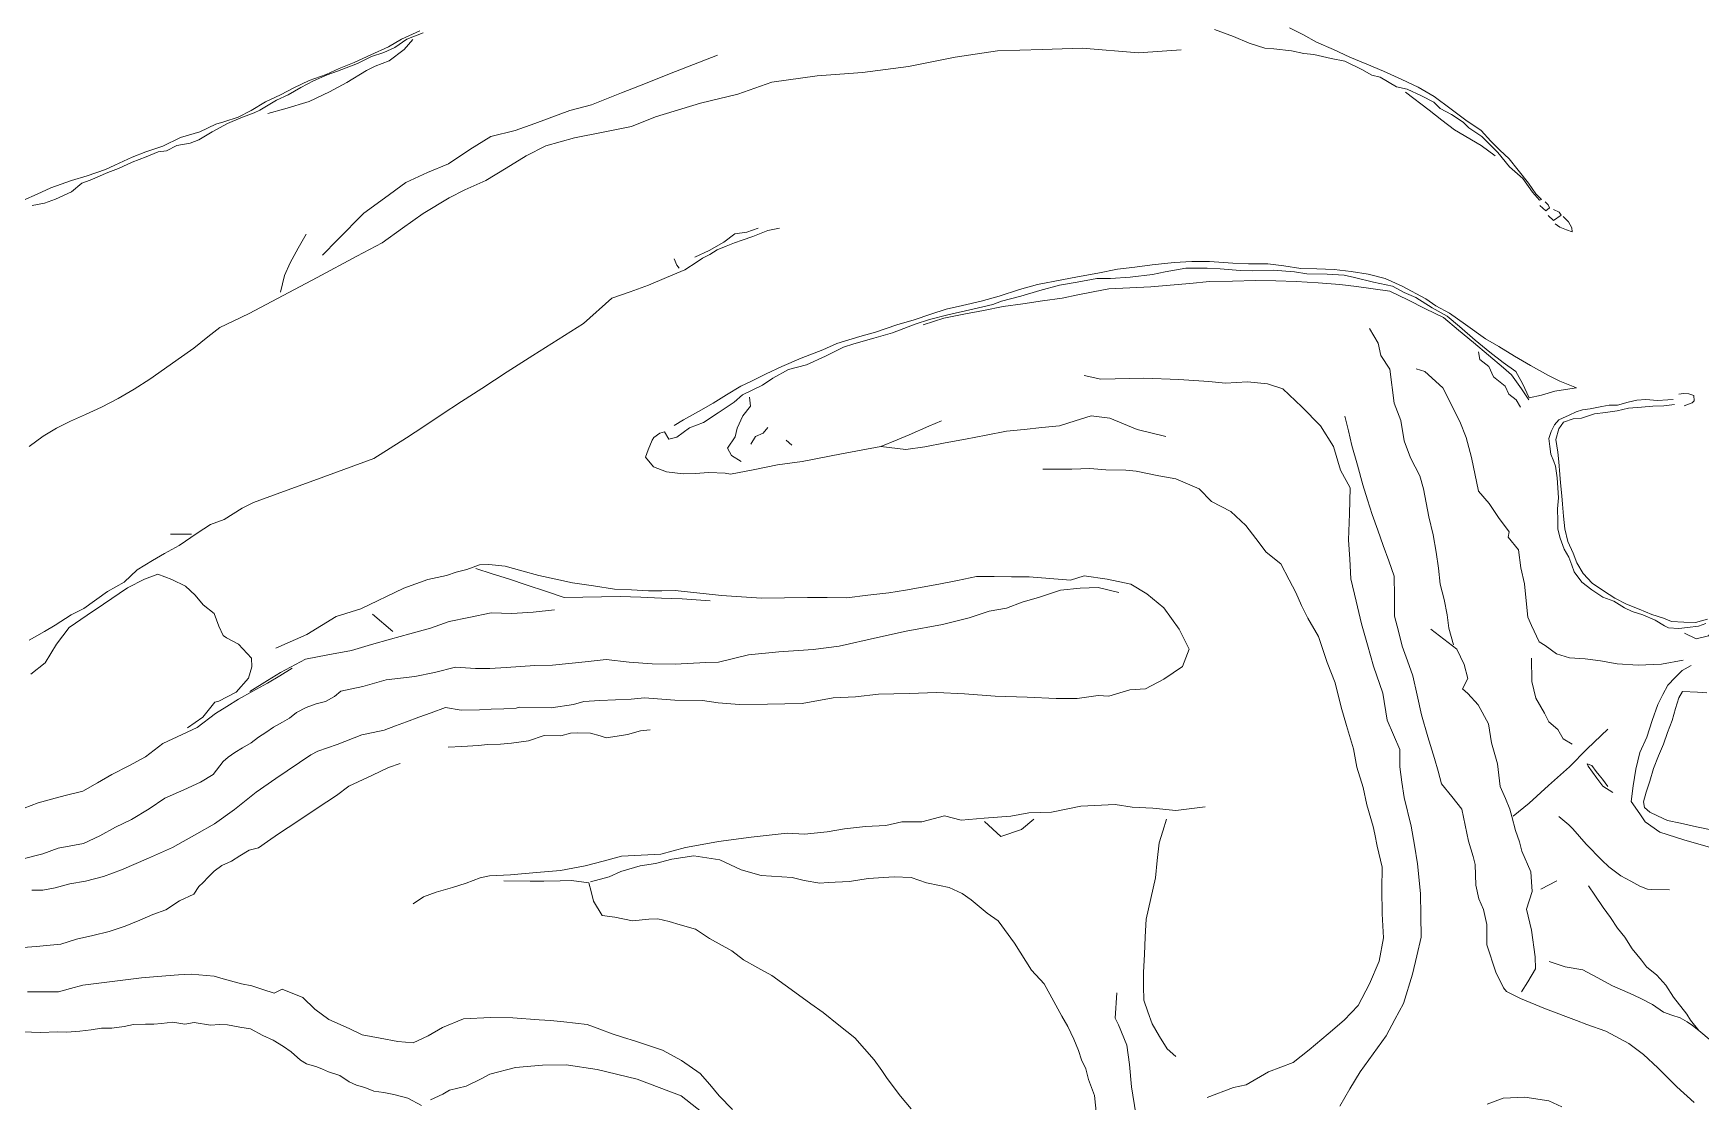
# Model space of a CAD drawing. Extents: x 683321 to 688873, y 7661944 to 7668387.
# Drawn here: x 686013.2 to 686443.5, y 7666522.4 to 7666798.2 of the extents above; entities that cross this region are included whole.
import ezdxf

# ---------------------------------------------------------------- set-up
doc = ezdxf.new("R2010")
doc.units = 0
doc.header["$MEASUREMENT"] = 0
doc.layers.add('01 CRESTA_Line', color=3, linetype='Continuous', lineweight=20)

msp = doc.modelspace()

# ---------------------------------------------------------------- linework, layer by layer
at = {"layer": '01 CRESTA_Line'}
for points in [[(686337.36, 7666799.62, 3973.83), (686341.02, 7666797.81, 3973.66), (686344.38, 7666795.93, 3973.45), (686348.73, 7666794.01, 3973.13), (686352.99, 7666792.02, 3972.86), (686357.35, 7666790.22, 3972.77), (686361.64, 7666788.39, 3972.41), (686366.38, 7666786.29, 3972.21), (686370.57, 7666784.28, 3971.89), (686374.68, 7666781.9, 3971.84), (686379.1, 7666778.64, 3971.87), (686382.91, 7666775.78, 3971.71), (686386.81, 7666773.14, 3971.63), (686389.36, 7666770.39, 3971.75), (686391.62, 7666768.01, 3971.58), (686394.03, 7666765.78, 3971.52), (686396.43, 7666762.85, 3971.44), (686399.06, 7666759.55, 3971.72), (686400.95, 7666756.75, 3971.89), (686402.38, 7666755.32, 3971.83), (686401.91, 7666755.12, 3971.83), (686400.12, 7666757.17, 3971.66), (686397.61, 7666760.74, 3971.62), (686394.18, 7666763.75, 3971.65), (686391.14, 7666767.44, 3971.62), (686387.03, 7666771.6, 3971.57), (686383.62, 7666773.82, 3971.71), (686382.2, 7666775.23, 3971.8), (686379.22, 7666777.21, 3971.84), (686376.26, 7666778.82, 3971.88), (686374.63, 7666780.43, 3971.8), (686371.46, 7666782.09, 3971.9), (686367.78, 7666783.75, 3972.14), (686365.03, 7666784.34, 3972.14), (686360.81, 7666786.87, 3972.42), (686358.59, 7666787.38, 3972.4), (686356.08, 7666788.82, 3972.52), (686351.63, 7666791.01, 3972.79), (686348.18, 7666791.72, 3973.06), (686343.69, 7666792.7, 3973), (686341.09, 7666792.97, 3972.61), (686337.9, 7666793.71, 3973.15), (686333.3, 7666794.18, 3973.32), (686331.01, 7666794.32, 3973.42), (686326.95, 7666795.67, 3973.78), (686322.91, 7666797.39, 3974.36), (686318.06, 7666799.18, 3974.99)], [(686010.71, 7666755.14, 4001.15), (686014.22, 7666756.66, 4000.71), (686017.7, 7666758.32, 4000.36), (686023.1, 7666760.18, 3999.83), (686027.14, 7666761.43, 3999.5), (686031.81, 7666763.06, 3998.92), (686034.24, 7666764.14, 3998.56), (686038.73, 7666766.19, 3998.09), (686042.23, 7666767.56, 3997.78), (686046.66, 7666769.06, 3997.32), (686051.23, 7666771.27, 3997.07), (686056.15, 7666772.74, 3996.67), (686060.29, 7666774.73, 3996.27), (686062.37, 7666775.32, 3996.02), (686066.05, 7666776.58, 3995.76), (686069.48, 7666778.29, 3995.43), (686073.11, 7666780.47, 3995.33), (686077.03, 7666782.31, 3994.81), (686080.49, 7666784.08, 3994.42), (686084.39, 7666785.98, 3994.29), (686088.81, 7666787.57, 3993.88), (686092.13, 7666789.14, 3993.55), (686096.01, 7666790.69, 3993.17), (686100.3, 7666792.67, 3992.74), (686104.88, 7666794.71, 3992.42), (686108.22, 7666796.68, 3992.14), (686113, 7666798.81, 3991.71)], [(686113.78, 7666798.36, 3991.81), (686109.63, 7666796.71, 3992.03), (686106.51, 7666794.53, 3992.27), (686103.69, 7666793.25, 3992.61), (686100.53, 7666792.17, 3992.85), (686096.91, 7666790.44, 3993.16), (686091.69, 7666788.46, 3993.68), (686089.09, 7666787.46, 3993.89), (686085.53, 7666785.9, 3994.07), (686082.29, 7666784.17, 3994.32), (686078.97, 7666782.32, 3994.67), (686075.96, 7666780.94, 3994.94), (686071.65, 7666778.38, 3995.37), (686070.25, 7666777.66, 3995.51), (686066.74, 7666776.36, 3995.72), (686063.3, 7666774.94, 3996.02), (686059.34, 7666772.8, 3996.23), (686055.96, 7666770.69, 3996.64), (686053.72, 7666769.84, 3996.74), (686050.25, 7666769.22, 3996.97), (686047.56, 7666767.86, 3997.22), (686045.41, 7666767.61, 3997.52), (686042.33, 7666766.27, 3997.65), (686038.76, 7666764.93, 3998.14), (686035.21, 7666763.28, 3998.49), (686032.43, 7666762.24, 3998.76), (686027.88, 7666760.26, 3999.37), (686025.76, 7666759.55, 3999.52), (686023.11, 7666757.25, 3999.7), (686018.91, 7666755.41, 4000.09), (686016.08, 7666754.35, 4000.45), (686012.9, 7666753.73, 4000.63)], [(686073.74, 7666777.48, 3995.64), (686078.12, 7666778.71, 3995.73), (686084.39, 7666780.57, 3994.8), (686089.64, 7666783.06, 3995.2), (686094.14, 7666785.47, 3995.28), (686099.23, 7666788.57, 3994.68), (686101.4, 7666789.68, 3994.33), (686105.01, 7666791.12, 3993.95), (686108.96, 7666794.01, 3993.93), (686111.19, 7666796.56, 3993.05)], [(686309.42, 7666793.9, 3972.11), (686298.46, 7666793.16, 3972.02), (686283.88, 7666794.36, 3972.22), (686273.6, 7666794.01, 3971.99), (686262.05, 7666793.71, 3972.47), (686251.07, 7666792.05, 3973.11), (686239.05, 7666789.61, 3973.25), (686227.21, 7666788.08, 3973.16), (686215.48, 7666787.25, 3973.29), (686203.81, 7666785.6, 3972.9), (686195.01, 7666782.48, 3973.3), (686185.42, 7666780.14, 3973.34), (686173.8, 7666776.61, 3974.29), (686167.58, 7666774.15, 3974.28), (686160.23, 7666772.67, 3974.71), (686152.89, 7666771.19, 3975.13), (686145.47, 7666769.12, 3975.55), (686140.37, 7666766.54, 3975.77), (686135.2, 7666763.37, 3975.99), (686130.03, 7666760.2, 3976.2), (686124.54, 7666757.82, 3976.4), (686120.5, 7666755.76, 3976.59), (686113.78, 7666751.66, 3977.07), (686108.51, 7666747.87, 3977.56), (686103.24, 7666744.08, 3978.05), (686096.69, 7666740.71, 3977.87), (686086.5, 7666735.12, 3977.69), (686068.9, 7666725.91, 3976.51), (686064.76, 7666723.93, 3976.44), (686061.36, 7666722.28, 3976.4), (686058.25, 7666719.82, 3976.36), (686054.61, 7666716.91, 3976.29), (686050.62, 7666714.1, 3976.33), (686047.1, 7666711.57, 3976.37), (686043.3, 7666708.88, 3976.37), (686039.23, 7666706.33, 3976.33), (686035.1, 7666703.92, 3976.1), (686030.81, 7666701.67, 3975.88), (686026.66, 7666699.77, 3975.58), (686022.78, 7666698.04, 3975.28), (686019.19, 7666696.31, 3974.79), (686015.72, 7666694.23, 3974.32), (686012.17, 7666691.57, 3973.78)], [(686189.74, 7666792.59, 3974.3), (686183.56, 7666790.15, 3974.3), (686177.38, 7666787.7, 3974.29), (686171.19, 7666785.26, 3974.29), (686165.01, 7666782.81, 3974.28), (686157.25, 7666779.77, 3974.71), (686151.7, 7666778.24, 3975.13), (686142.68, 7666774.91, 3975.55), (686137.55, 7666773.11, 3975.77), (686131.31, 7666771.55, 3975.99), (686125.87, 7666768.21, 3976.2), (686120.35, 7666764.5, 3976.39), (686114.93, 7666762.28, 3976.59), (686109.38, 7666759.66, 3977.08), (686103.88, 7666755.63, 3977.56), (686098.53, 7666751.78, 3978.05), (686091.69, 7666744.91, 3977.87), (686087.88, 7666740.92, 3977.69)], [(686390.48, 7666766.56, 3969.82), (686386.81, 7666769.24, 3970.07), (686379.96, 7666773.26, 3970.81), (686376.69, 7666775.81, 3971.03), (686373.42, 7666778.35, 3971.24), (686367.29, 7666783, 3971.41)], [(686402.02, 7666753.78, 3971.32), (686403.54, 7666752.4, 3971.34), (686404.5, 7666753.18, 3971.42), (686404.13, 7666753.93, 3971.4), (686403.39, 7666754.72, 3971.43)], [(686404.16, 7666751.16, 3970.94), (686405.48, 7666749.88, 3970.98), (686407.45, 7666751.24, 3971.22), (686406.97, 7666752.02, 3971.19), (686405.48, 7666752.69, 3971.15)], [(686205.77, 7666747.93, 3949.44), (686202.79, 7666747.26, 3949.23), (686198.93, 7666745.77, 3948.74), (686196.12, 7666744.77, 3948.43), (686194.2, 7666744.15, 3948.36), (686191.98, 7666743.23, 3948.23), (686189.67, 7666742.27, 3947.91), (686187.76, 7666741.13, 3947.73), (686185.87, 7666740.13, 3947.48), (686184.5, 7666739.18, 3947.3), (686181.33, 7666737.12, 3946.36), (686176.65, 7666735.15, 3946.09), (686171.97, 7666733.18, 3945.82), (686167.26, 7666731.5, 3945.76), (686162.54, 7666729.81, 3945.69), (686155.2, 7666723.3, 3944.48), (686148.65, 7666719.15, 3944.27), (686142.1, 7666714.99, 3944.06), (686135.53, 7666710.77, 3944.25), (686128.95, 7666706.55, 3944.45), (686123.71, 7666703.13, 3944.43), (686118.47, 7666699.7, 3944.41), (686113.99, 7666696.72, 3944.49), (686109.52, 7666693.74, 3944.58), (686101.13, 7666688.4, 3945.25), (686093.36, 7666685.57, 3945.42), (686085.59, 7666682.74, 3945.58), (686077.82, 7666679.9, 3945.75), (686070.05, 7666677.07, 3945.92), (686067.14, 7666675.6, 3946.1), (686062.44, 7666672.67, 3947.1), (686058.98, 7666671.36, 3947.69), (686055.51, 7666669.14, 3948.45), (686050.88, 7666665.97, 3948.04), (686047.09, 7666663.93, 3947.75), (686043.99, 7666662.11, 3948.19), (686039.98, 7666659.67, 3948.78), (686036.65, 7666656.55, 3949.38), (686032.38, 7666654.08, 3949.46), (686026.22, 7666649.69, 3949.58), (686022.96, 7666648.09, 3949.48), (686018.87, 7666645.46, 3949.3), (686016.08, 7666643.78, 3949.39), (686012.19, 7666641.53, 3949.51)], [(686183.94, 7666740.41, 3947.39), (686187.62, 7666742.15, 3947.66), (686191.41, 7666744.25, 3947.95), (686194.21, 7666746.43, 3948.18), (686197.34, 7666746.83, 3948.39), (686200.29, 7666747.92, 3948.6)], [(686405.93, 7666749.04, 3970.68), (686407.18, 7666748.13, 3970.67), (686408.88, 7666747.48, 3970.81), (686410.33, 7666746.98, 3970.8), (686410.2, 7666747.95, 3970.93), (686409.37, 7666749.53, 3970.89), (686407.98, 7666750.87, 3970.86)], [(686083.64, 7666746.35, 3976.63), (686081.58, 7666742.7, 3976.6), (686079.54, 7666738.96, 3976.49), (686078.05, 7666735.64, 3976.42), (686077, 7666731.39, 3976.46)], [(686305.46, 7666694.1, 3932.84), (686298.09, 7666695.96, 3934.25), (686291.01, 7666698.89, 3935.25), (686286.19, 7666699.42, 3935.76), (686282.11, 7666698.16, 3934.62), (686278.03, 7666696.91, 3933.47), (686273.47, 7666696.44, 3933.37), (686268.91, 7666695.96, 3933.27), (686264.35, 7666695.49, 3933.16), (686259.08, 7666694.48, 3934.06), (686253.81, 7666693.47, 3934.95), (686248.54, 7666692.46, 3935.85), (686243.27, 7666691.45, 3936.74), (686238.36, 7666690.72, 3937.35), (686231.94, 7666691.53, 3937.58), (686221.79, 7666689.64, 3939.39), (686211.59, 7666687.64, 3941.97), (686205.29, 7666686.83, 3941.82), (686199.01, 7666685.48, 3941.16), (686193.15, 7666684.4, 3940.93), (686191.79, 7666684.65, 3941.07), (686187.53, 7666684.8, 3941.36), (686184.03, 7666684.57, 3941.56), (686180.92, 7666684.47, 3941.6), (686176.6, 7666685.03, 3941.6), (686173.22, 7666686.28, 3941.71), (686171.21, 7666688.78, 3942.2), (686171.89, 7666690.69, 3942.51), (686172.96, 7666693.18, 3942.93), (686173.35, 7666693.87, 3943.05), (686174.86, 7666694.98, 3943.95), (686176.12, 7666695.33, 3944.87), (686177.24, 7666693.39, 3944.35), (686179.31, 7666693.92, 3944.92), (686182.52, 7666696.35, 3945.62), (686186.13, 7666697.73, 3946.2), (686189.93, 7666700.27, 3946.84), (686194.06, 7666702.97, 3947.39), (686196.24, 7666704.84, 3947.93), (686201.39, 7666707.33, 3948.44), (686204.02, 7666709.19, 3949.09), (686208.09, 7666711.4, 3949.64), (686212.72, 7666712.61, 3950.04), (686217.63, 7666714.89, 3950.64), (686222.26, 7666717.14, 3951.28), (686224.96, 7666718, 3951.6), (686230.11, 7666719.49, 3952.05), (686234.93, 7666720.85, 3952.62), (686240.82, 7666723.1, 3953.04), (686244.51, 7666724.33, 3953.58), (686249.25, 7666725.56, 3954.1), (686255.69, 7666726.95, 3954.71), (686260.84, 7666728.17, 3955.36), (686263.1, 7666729.09, 3955.88), (686268.03, 7666730.37, 3956.45), (686272.96, 7666731.84, 3957.14), (686278.06, 7666733.21, 3957.7), (686282.62, 7666733.94, 3958.33), (686287.7, 7666734.94, 3958.97), (686291.16, 7666734.94, 3959.45), (686296.27, 7666735.27, 3960.06), (686301.99, 7666735.92, 3960.63), (686305.27, 7666736.64, 3961.05), (686310.63, 7666737.56, 3961.48), (686316.17, 7666737.61, 3961.92), (686319.48, 7666737.43, 3962.46), (686324.68, 7666737, 3963.05), (686327.92, 7666736.87, 3963.57), (686333.14, 7666737.06, 3963.98), (686338.66, 7666736.65, 3964.65), (686341.88, 7666736.15, 3965.16), (686347.1, 7666736.01, 3965.69), (686351.52, 7666735.76, 3966.16), (686354.13, 7666735.16, 3966.65), (686359.06, 7666733.96, 3967.08), (686363.97, 7666732.89, 3967.64), (686367, 7666731.29, 3968.11), (686369.99, 7666729.99, 3968.58), (686374.16, 7666727.34, 3969.06), (686378.09, 7666725.19, 3969.48), (686381.25, 7666722.55, 3970.07), (686385.27, 7666718.96, 3970.46), (686389.04, 7666715.89, 3970.81), (686392.49, 7666713.19, 3971.11), (686395.79, 7666710.94, 3971.37), (686397.5, 7666707.78, 3971.27), (686399.23, 7666704.07, 3971.12), (686402.45, 7666704.8, 3971.6), (686405.85, 7666705.79, 3972.17), (686408.6, 7666706.24, 3972.55), (686411.46, 7666706.67, 3972.6), (686407.11, 7666708.38, 3972.54), (686404.18, 7666709.86, 3972.34), (686399.59, 7666712.46, 3971.82), (686395.42, 7666714.86, 3971.41), (686391.39, 7666717.34, 3971.04), (686387.98, 7666719.29, 3970.71), (686382.83, 7666723.01, 3970.08), (686378.69, 7666725.97, 3969.39), (686375.15, 7666727.87, 3969.07), (686372.55, 7666729.69, 3968.79), (686366.5, 7666732.94, 3967.85), (686362.1, 7666734.94, 3967.34), (686357.71, 7666736.03, 3966.83), (686353.28, 7666736.74, 3966.35), (686348.89, 7666737.24, 3965.85), (686344.47, 7666737.37, 3965.44), (686340.31, 7666737.47, 3964.87), (686335.93, 7666738.2, 3964.31), (686331.8, 7666738.65, 3963.87), (686326.81, 7666738.68, 3963.35), (686322.78, 7666738.89, 3962.87), (686316.77, 7666739.33, 3962.18), (686312.15, 7666739.26, 3961.71), (686307.59, 7666739.05, 3961.29), (686301.97, 7666738.45, 3960.57), (686297.5, 7666737.87, 3960.12), (686293, 7666737.29, 3959.62), (686287.91, 7666736.27, 3958.94), (686282.64, 7666735.36, 3958.22), (686278.61, 7666734.54, 3957.83), (686272.36, 7666733.36, 3956.94), (686267.75, 7666732.1, 3956.49), (686262.46, 7666730.34, 3955.73), (686257.85, 7666729.04, 3955.05), (686253.03, 7666727.94, 3954.55), (686248.81, 7666726.95, 3954.14), (686244.8, 7666725.66, 3953.71), (686240.51, 7666724.24, 3953.25), (686236.08, 7666722.94, 3952.85), (686230.52, 7666721.02, 3952.18), (686226.53, 7666719.93, 3951.88), (686220.55, 7666718.11, 3951.17), (686216.99, 7666716.53, 3950.79), (686211.35, 7666714.31, 3950.07), (686206.34, 7666712.22, 3949.42), (686202.36, 7666710.28, 3948.89), (686198.58, 7666708.41, 3948.49), (686195.84, 7666707.08, 3947.9), (686192.09, 7666704.89, 3947.56), (686188.64, 7666702.69, 3947.03), (686184.9, 7666700.59, 3946.41), (686180.97, 7666698.39, 3945.69), (686178.58, 7666697, 3945.31)], [(686178.63, 7666740.01, 3945.82), (686179.24, 7666738.34, 3945.96), (686179.87, 7666737.57, 3946.06)], [(686242.83, 7666722.92, 3952.55), (686248.21, 7666724.67, 3953.03), (686253.31, 7666725.66, 3953.57), (686258.4, 7666726.65, 3954.11), (686263.5, 7666727.64, 3954.65), (686268.58, 7666728.38, 3955.11), (686273.66, 7666729.11, 3955.57), (686278.74, 7666729.84, 3956.03), (686282.73, 7666730.65, 3956.39), (686286.73, 7666731.46, 3956.75), (686290.73, 7666732.26, 3957.11), (686296.16, 7666732.5, 3957.9), (686301.59, 7666732.73, 3958.69), (686306.63, 7666733.19, 3959.2), (686311.68, 7666733.64, 3959.71), (686316.72, 7666734.1, 3960.22), (686322.65, 7666734.23, 3960.79), (686328.57, 7666734.36, 3961.36), (686333.83, 7666734.27, 3962.02), (686339.09, 7666734.17, 3962.68), (686344.75, 7666733.78, 3963.18), (686350.41, 7666733.39, 3963.67), (686354.7, 7666732.81, 3964.18), (686358.99, 7666732.22, 3964.69), (686363.27, 7666731.64, 3965.21), (686367.88, 7666729.37, 3965.93), (686372.48, 7666727.1, 3966.66), (686377.09, 7666724.82, 3967.38), (686380.98, 7666721.58, 3968.04), (686384.87, 7666718.34, 3968.71), (686388.76, 7666715.09, 3969.37), (686392.65, 7666711.85, 3970.03), (686394.66, 7666710.06, 3970.43), (686397.28, 7666706.38, 3970.91), (686399.15, 7666703.56, 3971.38)], [(686358.02, 7666722.03, 3964.04), (686360.26, 7666718.21, 3963.67), (686360.95, 7666714.99, 3963.11), (686363.25, 7666711.5, 3962.89), (686364.41, 7666702.69, 3963.63), (686366.15, 7666698.22, 3964.49), (686366.99, 7666693.03, 3964.62), (686368.63, 7666688.57, 3964.72), (686370.99, 7666683.99, 3965.45), (686371.98, 7666680.65, 3966.12), (686373.3, 7666673.4, 3966.37), (686374.47, 7666668.7, 3966.58), (686375.24, 7666664.29, 3967.42), (686375.85, 7666660.17, 3967), (686376.3, 7666656.02, 3967.7), (686377.26, 7666652.07, 3967.73), (686378.11, 7666648.07, 3967.55), (686378.52, 7666644.63, 3967.98), (686379.7, 7666640.31, 3967.71)], [(686397.01, 7666701.66, 3969.94), (686395.92, 7666703.6, 3969.68), (686393.95, 7666705.04, 3969.36), (686393.08, 7666707.1, 3969.26), (686390.02, 7666709.51, 3968.76), (686388.86, 7666712.15, 3968.2), (686386.46, 7666713.96, 3968.08), (686386.17, 7666715.94, 3968.16)], [(686284.42, 7666709.83, 3942.28), (686288.74, 7666708.95, 3943.55), (686299.83, 7666709.15, 3944.2), (686308.79, 7666708.83, 3944.44), (686316.56, 7666708.3, 3944.92), (686320.91, 7666707.9, 3945.6), (686326.54, 7666708.2, 3945.41), (686331.72, 7666707.73, 3945.51), (686335.67, 7666706.4, 3946.01), (686340.56, 7666701.74, 3944.78), (686345.36, 7666696.85, 3945.19), (686348.7, 7666691.58, 3943.92), (686350.53, 7666685.46, 3944.08), (686353.07, 7666680.91, 3945.57), (686352.84, 7666674.19, 3945.01), (686352.61, 7666667.48, 3945.54), (686352.92, 7666662.43, 3943.64), (686353.22, 7666657.39, 3942.43), (686354.58, 7666651.58, 3941.72), (686355.94, 7666645.77, 3941.38), (686357.52, 7666640.3, 3941.42), (686359.1, 7666634.84, 3941.52), (686361.44, 7666627.85, 3941.69), (686362.56, 7666620.93, 3941.74), (686364.19, 7666617.13, 3942.14), (686365.82, 7666613.33, 3942.57), (686365.84, 7666608.84, 3941.12), (686366.41, 7666604.87, 3941.68), (686366.97, 7666600.91, 3941.49), (686368.77, 7666593.54, 3939.99), (686369.6, 7666588.66, 3939.96), (686370.42, 7666583.77, 3939.95), (686371.2, 7666576.12, 3939.96), (686371.29, 7666570.48, 3939.85), (686371.38, 7666564.85, 3939.82), (686370.23, 7666560.09, 3939.86), (686369.09, 7666555.32, 3939.92), (686366.8, 7666547.75, 3939.88), (686364.55, 7666543.59, 3939.91), (686362.3, 7666539.42, 3939.91), (686358.95, 7666534.78, 3939.9), (686355.6, 7666530.14, 3940.21), (686352.99, 7666525.71, 3940.04), (686350.39, 7666521.28, 3940.14)], [(686438.94, 7666636.41, 3973.22), (686433.35, 7666635.35, 3972.75), (686427.34, 7666635.06, 3972.13), (686421.96, 7666635.41, 3971.58), (686417.61, 7666636.22, 3971.49), (686413.71, 7666636.69, 3970.91), (686409.63, 7666637.01, 3970.31), (686406.31, 7666638.04, 3969.8), (686403.33, 7666640.15, 3969.26), (686401.77, 7666641.15, 3969.26), (686399.87, 7666645.29, 3969.27), (686398.89, 7666647.48, 3969.27), (686398.43, 7666651.67, 3969.27), (686398.05, 7666656.13, 3969.3), (686397.06, 7666660.19, 3969.85), (686396.45, 7666664.9, 3970.27), (686393.78, 7666668.11, 3969.29), (686394.04, 7666669.52, 3969.25), (686391.36, 7666673.25, 3968.3), (686388.95, 7666676.84, 3967.22), (686386.19, 7666680.01, 3965.88), (686384.36, 7666688.72, 3965.27), (686382.99, 7666693.89, 3964.5), (686381.3, 7666697.95, 3963.96), (686376.95, 7666706.71, 3962.85), (686372.35, 7666710.94, 3961.14), (686370.1, 7666711.61, 3960.74)], [(686439.23, 7666702.05, 3974.73), (686441.3, 7666702.82, 3974.47), (686441.8, 7666703.29, 3974.43), (686441.69, 7666704.69, 3974.23), (686440.47, 7666705.17, 3974.22), (686439.09, 7666705.26, 3974.33), (686437.82, 7666705.01, 3974.21)], [(686195.87, 7666687.63, 3942.81), (686193.37, 7666689.25, 3943.67), (686192.35, 7666691.07, 3944.31), (686194.31, 7666694.03, 3945.07), (686194.88, 7666696.28, 3944.97), (686196.31, 7666699.49, 3945.9), (686198.33, 7666701.98, 3946.33), (686198.05, 7666704.26, 3947.62)], [(686436.36, 7666703.69, 3975.46), (686434.98, 7666703.58, 3975.6), (686432.31, 7666703.45, 3975.82), (686429.31, 7666703.66, 3976.03), (686427.05, 7666703.46, 3976.18), (686424.77, 7666702.95, 3976.23), (686422, 7666702.21, 3976.56), (686419.85, 7666702.22, 3976.74), (686417.98, 7666701.87, 3976.92), (686414.94, 7666701.26, 3977.21), (686413, 7666700.98, 3977.25), (686411.38, 7666700.51, 3977.29), (686409.52, 7666699.66, 3977.34), (686407.82, 7666698.85, 3977.29), (686406.89, 7666698.42, 3977.21), (686405.75, 7666697.17, 3977.36), (686404.92, 7666695.45, 3977.43), (686404.32, 7666693.63, 3977.34), (686404.54, 7666691.57, 3977.3), (686404.84, 7666689.56, 3977.24), (686405.62, 7666687.69, 3977.27), (686406.07, 7666686.49, 3977.27), (686406.48, 7666683.43, 3977.23), (686406.57, 7666682.18, 3977.33), (686406.81, 7666678.31, 3977.2), (686406.7, 7666677.34, 3977.31), (686406.57, 7666675.49, 3977.17), (686406.65, 7666672.33, 3977.31), (686406.6, 7666670.17, 3977.19), (686407.26, 7666667.84, 3977.18), (686408.27, 7666665.07, 3977.03), (686409.49, 7666663, 3977.12), (686410.28, 7666660.87, 3977.05), (686410.87, 7666659.21, 3976.9), (686412.85, 7666656.56, 3976.95), (686415.44, 7666654.53, 3977.02), (686418.21, 7666652.64, 3976.9), (686421.09, 7666651.63, 3976.77), (686423.8, 7666649.9, 3976.73), (686425.85, 7666648.96, 3976.59), (686428.58, 7666648.11, 3976.79), (686431.76, 7666646.75, 3976.91), (686434.17, 7666645.22, 3976.9), (686435.22, 7666644.69, 3976.8), (686437.85, 7666644.59, 3976.85), (686440.11, 7666644.8, 3977.04), (686442.9, 7666645.2, 3976.93), (686444.84, 7666645.88, 3977.06)], [(686445.27, 7666646.94, 3976.94), (686442.19, 7666646.14, 3976.98), (686439.16, 7666646.23, 3976.98), (686435.93, 7666646.38, 3977.03), (686433.94, 7666647.23, 3976.94), (686430.87, 7666648.19, 3977.06), (686427.58, 7666649.58, 3976.8), (686424.31, 7666650.81, 3976.71), (686421.36, 7666652.43, 3976.95), (686418.43, 7666654.31, 3977.05), (686415.5, 7666656.26, 3977.09), (686413.17, 7666658.79, 3977.01), (686411.56, 7666661.49, 3977.19), (686410.57, 7666663.99, 3977.22), (686409.17, 7666667.04, 3977.35), (686408.42, 7666670.26, 3977.27), (686408.07, 7666673.52, 3977.4), (686407.87, 7666676.65, 3977.46), (686407.65, 7666678.8, 3977.53), (686407.28, 7666682.13, 3977.48), (686407.16, 7666684.33, 3977.51), (686406.93, 7666687.55, 3977.28), (686406.63, 7666690.05, 3977.36), (686406.14, 7666693.32, 3977.36), (686406.9, 7666696.11, 3977.53), (686408.13, 7666697.8, 3977.46), (686410.61, 7666698.68, 3977.28), (686412.76, 7666698.89, 3977.4), (686416.1, 7666699.93, 3977.2), (686418.95, 7666700.29, 3977), (686421.98, 7666700.71, 3976.87), (686424.88, 7666701.44, 3976.4), (686428.22, 7666701.7, 3976.25), (686431.12, 7666701.91, 3976.11), (686433.96, 7666702, 3975.74), (686436.77, 7666702.35, 3975.66)], [(686198.37, 7666692.13, 3941.89), (686199.62, 7666694.13, 3941.68), (686201.53, 7666694.95, 3941.58), (686202.75, 7666696.42, 3941.46)], [(686247.62, 7666698.19, 3934.59), (686244.33, 7666696.79, 3935.22), (686239.23, 7666694.51, 3936.17), (686236.14, 7666693.24, 3936.77), (686231.94, 7666691.53, 3937.58)], [(686441.78, 7666522.22, 3950.04), (686437.37, 7666526.24, 3950.02), (686432.44, 7666531.18, 3950.06), (686428.76, 7666534.61, 3950.05), (686424.94, 7666537.41, 3950.05), (686419.03, 7666540.59, 3950.05), (686414.13, 7666542.31, 3949.85), (686411.46, 7666543.39, 3950.39), (686403.44, 7666546.34, 3950.42), (686397.02, 7666549.05, 3950.6), (686393.36, 7666550.89, 3950.7), (686392.64, 7666551.81, 3950.21), (686390.67, 7666555.81, 3949.95), (686388.27, 7666562.89, 3949.84), (686388.35, 7666568.18, 3949.91), (686387.42, 7666572.01, 3949.99), (686386.27, 7666574.79, 3950), (686385.45, 7666578.3, 3950), (686385.3, 7666583.67, 3950.03), (686384.75, 7666585.73, 3949.7), (686383.61, 7666589.64, 3949.42), (686382.74, 7666593.76, 3949.15), (686381.87, 7666597.89, 3948.88), (686379.26, 7666601.15, 3949.15), (686376.65, 7666604.42, 3949.42), (686375.72, 7666607.71, 3949.4), (686374.78, 7666610.99, 3949.39), (686373.11, 7666616.62, 3949.46), (686371.45, 7666622.25, 3949.53), (686370.34, 7666627.31, 3949.52), (686369.24, 7666632.38, 3949.52), (686367.86, 7666636.17, 3949.45), (686366.49, 7666639.97, 3949.39), (686365.49, 7666643.87, 3949.36), (686364.5, 7666647.78, 3949.32), (686364.44, 7666652.91, 3949.51), (686364.39, 7666658.05, 3949.69), (686362.98, 7666662.02, 3949.58), (686361.57, 7666665.99, 3949.47), (686360.15, 7666669.97, 3949.61), (686358.72, 7666673.96, 3949.76), (686357.5, 7666677.8, 3949.65), (686356.28, 7666681.65, 3949.55), (686354.89, 7666686.74, 3949.8), (686353.49, 7666691.82, 3950.05), (686352.59, 7666695.6, 3950.64), (686351.69, 7666699.38, 3951.22)], [(686207.48, 7666693.14, 3940.33), (686208.98, 7666691.9, 3940.35)], [(686316.12, 7666523.46, 3930.92), (686322.94, 7666526.06, 3930.68), (686326.23, 7666526.73, 3930.32), (686331.95, 7666530.1, 3930.14), (686338.33, 7666532.55, 3930.01), (686342.48, 7666535.82, 3930.15), (686347.37, 7666539.93, 3930.25), (686351.52, 7666543.44, 3930.2), (686355.12, 7666547.24, 3930.11), (686358.02, 7666552.85, 3930.06), (686360.5, 7666558.66, 3930.02), (686361.67, 7666564.68, 3929.89), (686361.33, 7666570.93, 3929.85), (686361.24, 7666577.26, 3929.79), (686361.26, 7666582.96, 3929.94), (686360.03, 7666588.36, 3930.03), (686359.37, 7666591.43, 3930.09), (686358.96, 7666593.48, 3930.13), (686357.32, 7666599.03, 3930.15), (686356.42, 7666603.51, 3930.17), (686354.8, 7666608.75, 3930.11), (686353.87, 7666613.46, 3930.03), (686352.06, 7666619.51, 3929.98), (686350.73, 7666624.22, 3929.99), (686349.17, 7666630.53, 3930.02), (686347.1, 7666635.74, 3930.13), (686344.83, 7666642.49, 3930.1), (686342.15, 7666647.26, 3930.13), (686340.5, 7666650.47, 3930.16), (686338.99, 7666653.88, 3930.13), (686337.34, 7666657.08, 3930.16), (686335.13, 7666661.26, 3930.18), (686331.4, 7666664.29, 3930.16), (686328.7, 7666667.77, 3930.14), (686326.12, 7666671.15, 3930.11), (686322.21, 7666674.79, 3929.99), (686317.23, 7666677.32, 3929.98), (686314.06, 7666680.63, 3929.95), (686308.03, 7666683.16, 3929.98), (686303.64, 7666683.99, 3929.99), (686297.83, 7666685.16, 3929.98), (686295.13, 7666685.41, 3929.98), (686289.96, 7666685.51, 3930.04), (686285.89, 7666685.83, 3930.11), (686281.18, 7666685.65, 3930.19), (686273.71, 7666685.67, 3930.33)], [(686048.66, 7666668.95, 3949.35), (686054.01, 7666668.95, 3948.76)], [(686012.62, 7666632.73, 3948.03), (686016.27, 7666635.73, 3947.55), (686019.17, 7666640.55, 3947.05), (686022.43, 7666644.82, 3946.93), (686027.13, 7666647.96, 3946.72), (686031.3, 7666650.85, 3946.56), (686037.54, 7666655.02, 3946.22), (686041.93, 7666657.28, 3945.27), (686045.37, 7666658.57, 3944.82), (686048.96, 7666657.23, 3944.39), (686052.45, 7666655.48, 3944.33), (686054.99, 7666653.16, 3944.18), (686057.03, 7666650.66, 3944.05), (686059.87, 7666648.45, 3944.02), (686061.12, 7666645.16, 3944.01), (686062.21, 7666642.71, 3944.06), (686063.04, 7666642.14, 3944.08), (686066.14, 7666640.48, 3944.18), (686069.55, 7666636.87, 3946.42), (686069.57, 7666634.67, 3944.66), (686068.77, 7666631.72, 3943.06), (686065.53, 7666628.13, 3942.03), (686061.1, 7666625.82, 3942.15), (686060.1, 7666625.5, 3942.32), (686056.97, 7666621.67, 3941.91), (686053.03, 7666618.93, 3942.12)], [(686075.79, 7666639.46, 3945.88), (686083.76, 7666643.05, 3945.33), (686091.37, 7666647.62, 3944.91), (686097.73, 7666649.65, 3944.81), (686108.81, 7666654.97, 3944.21), (686115.04, 7666657.2, 3943.94), (686119.85, 7666658.28, 3943.83), (686122.3, 7666659.1, 3943.72), (686125.11, 7666659.75, 3943.44), (686128.39, 7666660.99, 3943.57), (686130.8, 7666661.05, 3943.34), (686134.97, 7666660.67, 3943.14), (686139.32, 7666659.46, 3942.94), (686143.67, 7666658.25, 3942.74), (686148.03, 7666657.3, 3942.63), (686152.4, 7666656.34, 3942.52), (686157.8, 7666655.53, 3942.38), (686163.21, 7666654.72, 3942.24), (686167.61, 7666654.5, 3941.99), (686172.01, 7666654.27, 3941.75), (686175.44, 7666654.32, 3941.5), (686178.87, 7666654.38, 3941.24), (686182.85, 7666653.94, 3940.97), (686186.82, 7666653.5, 3940.7), (686190.8, 7666653.06, 3940.42), (686195.95, 7666652.74, 3940.04), (686201.11, 7666652.42, 3939.65), (686207.03, 7666652.48, 3939.03), (686212.96, 7666652.54, 3938.41), (686218.07, 7666652.52, 3938.01), (686223.17, 7666652.5, 3937.61), (686228.6, 7666653.12, 3937.13), (686234.02, 7666653.74, 3936.65), (686238.3, 7666654.48, 3936.09), (686242.58, 7666655.23, 3935.53), (686246.86, 7666655.98, 3934.97), (686251.72, 7666656.99, 3934.5), (686256.58, 7666658, 3934.02), (686261.13, 7666657.97, 3933.56), (686265.68, 7666657.93, 3933.1), (686270.23, 7666657.89, 3932.63), (686275.57, 7666657.48, 3932.15), (686280.91, 7666657.06, 3931.66), (686284.43, 7666658.19, 3932.02), (686290.32, 7666657.3, 3930.83), (686296.42, 7666656, 3929.96), (686300.53, 7666653.51, 3929.25), (686304.95, 7666649.85, 3928.39), (686308.93, 7666644.37, 3927.65), (686311.53, 7666639.2, 3927.32), (686309.75, 7666634.72, 3927.02), (686304.93, 7666631.5, 3925.88), (686300.25, 7666629.02, 3924.86), (686296.16, 7666628.73, 3924.17), (686290.75, 7666627.12, 3923.08), (686287.97, 7666627.27, 3922.6), (686282.55, 7666626.49, 3921.63), (686277.19, 7666626.47, 3921.25), (686269.66, 7666626.81, 3920.72), (686261.45, 7666627.11, 3920.14), (686253.49, 7666627.68, 3920.08), (686246.34, 7666628.05, 3919.98), (686239.28, 7666627.79, 3919.88), (686231.34, 7666627.6, 3919.84), (686225.37, 7666626.95, 3919.82), (686219.65, 7666626.62, 3919.83), (686211.64, 7666625.24, 3919.94), (686202.65, 7666625.02, 3920.04), (686195.47, 7666624.92, 3920.01), (686189.98, 7666625.37, 3920.07), (686185.89, 7666625.96, 3920.13), (686178.73, 7666626.1, 3920.18), (686170.98, 7666626.62, 3920.14), (686167.46, 7666626.34, 3920.06), (686159.43, 7666625.99, 3919.93), (686155.32, 7666625.72, 3919.92), (686152.64, 7666624.9, 3919.89), (686146.84, 7666624.11, 3919.98), (686138.72, 7666624.29, 3919.76), (686137.83, 7666623.95, 3919.74), (686134.62, 7666623.86, 3919.71), (686131.41, 7666623.77, 3919.72), (686128.38, 7666623.52, 3919.64), (686123.63, 7666623.49, 3919.67), (686119.6, 7666624.17, 3919.73), (686115.93, 7666622.76, 3919.77), (686112.73, 7666621.63, 3919.81), (686109.53, 7666620.5, 3919.8), (686106.66, 7666619.41, 3919.84), (686103.79, 7666618.31, 3919.87), (686100.88, 7666617.71, 3919.92), (686097.96, 7666617.1, 3919.95), (686091.61, 7666614.59, 3920.99), (686086.66, 7666612.93, 3920.69), (686084.86, 7666611.97, 3920.64), (686075.78, 7666605.8, 3920.59), (686070.71, 7666602.28, 3920.59), (686065.1, 7666597.83, 3920.5), (686059.96, 7666594.17, 3920.25), (686055.38, 7666591.56, 3920.11), (686049.16, 7666588.03, 3920.08), (686042.98, 7666585.26, 3920.08), (686036, 7666582.27, 3920.11), (686031.29, 7666580.57, 3920.07), (686026.72, 7666579.33, 3920.15), (686022.68, 7666578.63, 3920.15), (686018.88, 7666577.58, 3920.13), (686015.71, 7666577.04, 3920.13), (686012.87, 7666577, 3920.17)], [(686187.89, 7666651.74, 3940.89), (686184.27, 7666651.98, 3941.08), (686180.65, 7666652.22, 3941.26), (686175.34, 7666652.42, 3941.62), (686170.02, 7666652.61, 3941.98), (686164.7, 7666652.81, 3942.34), (686159.86, 7666652.74, 3942.54), (686155.02, 7666652.67, 3942.74), (686150.18, 7666652.6, 3942.94), (686145.41, 7666654.19, 3943.09), (686140.64, 7666655.77, 3943.25), (686135.88, 7666657.35, 3943.41), (686131.66, 7666658.69, 3943.44), (686127.44, 7666660.04, 3943.47)], [(686009.94, 7666584.96, 3929.39), (686015.65, 7666586.38, 3929.38), (686019.66, 7666587.84, 3929.3), (686026.13, 7666589.1, 3929.28), (686030.42, 7666591.04, 3929.46), (686034.4, 7666593.28, 3929.68), (686038.55, 7666595.24, 3929.98), (686043.15, 7666598.01, 3930.25), (686047.17, 7666600.74, 3930.2), (686052.03, 7666602.92, 3930.12), (686056.35, 7666604.92, 3930.09), (686059.63, 7666606.86, 3930.16), (686062.21, 7666610.19, 3930.09), (686063.52, 7666611.35, 3930.08), (686065.21, 7666612.51, 3930.34), (686067.21, 7666613.79, 3930.71), (686069.43, 7666615.03, 3930.84), (686071.34, 7666616.52, 3930.66), (686073.22, 7666617.73, 3930.86), (686075.23, 7666619.05, 3930.8), (686077.5, 7666620.38, 3930.9), (686079.37, 7666621.41, 3930.88), (686081.17, 7666622.87, 3930.87), (686083.64, 7666624.15, 3930.69), (686086.17, 7666625.1, 3931.06), (686088.59, 7666625.74, 3930.92), (686090.92, 7666627.01, 3930.76), (686092.61, 7666628.35, 3930.63), (686098.28, 7666629.57, 3930.29), (686104.28, 7666631.3, 3930.34), (686111.68, 7666632.16, 3930.35), (686116.78, 7666633.19, 3930.29), (686122.19, 7666634.58, 3930.23), (686127.32, 7666634.24, 3930.24), (686131.02, 7666634.2, 3930.25), (686135.25, 7666634.46, 3930.28), (686138.95, 7666634.73, 3930.31), (686142.66, 7666635, 3930.31), (686147.2, 7666635.05, 3930.29), (686155.65, 7666635.94, 3930.27), (686161.05, 7666636.53, 3930.23), (686166.95, 7666635.87, 3930.19), (686172.96, 7666635.45, 3930.22), (686178.81, 7666635.35, 3930.25), (686186.75, 7666635.8, 3930.26), (686190.05, 7666635.9, 3930.28), (686197.75, 7666637.75, 3930.32), (686205.57, 7666638.54, 3930.61), (686214.47, 7666639.11, 3930.65), (686221.15, 7666640.02, 3930.7), (686231.09, 7666642.2, 3930.8), (686238.47, 7666643.88, 3930.68), (686247.82, 7666645.61, 3930.75), (686254.71, 7666647.33, 3930.75), (686259.91, 7666649.04, 3930.7), (686264.37, 7666649.8, 3930.44), (686268.39, 7666651.39, 3930.31), (686272.88, 7666652.62, 3930.21), (686278.26, 7666654.41, 3929.34), (686283.34, 7666655, 3928.82), (686288.01, 7666655.13, 3928.27), (686293.34, 7666653.87, 3927.64)], [(686147.68, 7666649.34, 3939.43), (686142.19, 7666648.79, 3938.09), (686136.69, 7666648.41, 3938.41), (686131.34, 7666648.62, 3938.81), (686125.63, 7666647.43, 3938.93), (686120.55, 7666646.34, 3939.12), (686115.7, 7666644.66, 3939.28), (686110.38, 7666643.22, 3940.11), (686105.42, 7666641.77, 3941.19), (686100.47, 7666640.43, 3939.97), (686095.31, 7666638.89, 3939.97), (686089.19, 7666637.75, 3940.01), (686083.42, 7666636.65, 3940.05), (686077.05, 7666633.23, 3940.04), (686073.64, 7666631.15, 3939.89), (686069.11, 7666628.32, 3940.16)], [(686100.75, 7666648.26, 3942.35), (686106.02, 7666643.77, 3942.19)], [(686397.24, 7666550.73, 3952.68), (686398.91, 7666553.39, 3953.76), (686400.86, 7666556.68, 3954.55), (686400.78, 7666559.79, 3959.05), (686399.81, 7666566.72, 3959.86), (686398.55, 7666572.14, 3960.98), (686399.97, 7666576.63, 3962.79), (686399.83, 7666579.15, 3961.37), (686399.67, 7666581.76, 3961.53), (686397.37, 7666587.05, 3962.16), (686396.77, 7666589.48, 3962.78), (686395.74, 7666592.45, 3964.78), (686394.76, 7666595.99, 3967.07), (686394.25, 7666597.95, 3966), (686393.1, 7666600.7, 3964.42), (686391.74, 7666603.75, 3964.29), (686391.09, 7666609.66, 3964.5), (686389.54, 7666615.07, 3964.63), (686388.73, 7666619.96, 3964.4), (686386.09, 7666624.85, 3964.37), (686383.42, 7666627.78, 3964.24), (686382.02, 7666629.01, 3964.85), (686383.4, 7666631.61, 3965.63), (686382.49, 7666635.27, 3965.62), (686380.53, 7666639.24, 3965.68), (686373.86, 7666644.36, 3961.14)], [(686439.34, 7666643.39, 3977.22), (686442.35, 7666641.86, 3977.11), (686445.47, 7666642.65, 3976.82), (686446.8, 7666644.34, 3977.19)], [(686399.85, 7666636.93, 3967.15), (686399.89, 7666630.87, 3966.85), (686400.93, 7666626.54, 3966.6), (686403.23, 7666622.69, 3966.35), (686404.32, 7666620.46, 3966.36), (686406.62, 7666618.51, 3966.33), (686407.98, 7666616.07, 3966.38), (686410.32, 7666614.71, 3966.46)], [(686079.98, 7666634.31, 3939.86), (686076.8, 7666632.37, 3939.98), (686073.62, 7666630.43, 3940.09), (686069.88, 7666628.37, 3940.01), (686066.14, 7666626.3, 3939.92), (686063.19, 7666624.45, 3940), (686060.24, 7666622.6, 3940.08), (686055.49, 7666619.03, 3940.51), (686051.61, 7666617.17, 3940.36), (686046.62, 7666614.89, 3941.08), (686042.18, 7666611.41, 3940.52), (686037.83, 7666609.13, 3940.14), (686033.47, 7666606.85, 3940.06), (686029.74, 7666604.73, 3940.06), (686026.01, 7666602.61, 3939.98), (686021.43, 7666601.41, 3939.96), (686017.94, 7666600.48, 3939.96), (686014.45, 7666599.54, 3939.94), (686009.04, 7666597.52, 3939.9)], [(686466.11, 7666597.01, 3972.57), (686463.45, 7666593.89, 3972.82), (686460.46, 7666588.97, 3972.48), (686457.4, 7666586.73, 3972.41), (686454.11, 7666585.7, 3972.43), (686439.13, 7666590.02, 3973.05), (686432.94, 7666591.99, 3972.57), (686429.19, 7666594.61, 3972.66), (686427.79, 7666596.74, 3972.68), (686425.55, 7666599.89, 3972.67), (686426.1, 7666603.94, 3972.7), (686426.72, 7666608.28, 3972.6), (686427.76, 7666612.54, 3972.61), (686429.58, 7666616.55, 3972.45), (686430.96, 7666620.81, 3972.49), (686432.45, 7666624.93, 3972.54), (686433.76, 7666627.51, 3972.54), (686435, 7666629.91, 3972.45), (686436.92, 7666631.94, 3972.83), (686438.7, 7666633.68, 3973.05), (686441.02, 7666634.99, 3973.26)], [(686445.12, 7666627.99, 3972.89), (686442.7, 7666628.12, 3972.8), (686438.83, 7666628.32, 3972.77), (686437.87, 7666626.68, 3972.69), (686436.96, 7666623.9, 3972.69), (686436.1, 7666620.85, 3972.74), (686434.96, 7666617.75, 3972.68), (686433.88, 7666614.72, 3972.66), (686432.64, 7666611.65, 3972.68), (686431.33, 7666608.46, 3972.67), (686430.35, 7666605.14, 3972.65), (686429.39, 7666602.27, 3972.74), (686428.72, 7666599.78, 3972.73), (686429.02, 7666598.36, 3972.76), (686430.41, 7666597.15, 3972.81), (686432.36, 7666596.24, 3972.76), (686434.95, 7666594.97, 3972.85), (686438.26, 7666594.29, 3972.78), (686442.4, 7666593.32, 3972.83), (686446.24, 7666592.59, 3972.77)], [(686172.38, 7666618.39, 3910.59), (686169.92, 7666618.14, 3910.34), (686166.58, 7666617.16, 3910.44), (686163.85, 7666616.73, 3910.3), (686161.09, 7666616.36, 3910.74), (686159.46, 7666616.88, 3910.73), (686156.97, 7666617.54, 3910.83), (686153.6, 7666617.66, 3910.9), (686151.86, 7666617.51, 3911.04), (686149.32, 7666616.89, 3911.01), (686145.01, 7666616.91, 3911.13), (686141.03, 7666615.59, 3910.81), (686136.64, 7666614.98, 3910.48), (686133.81, 7666614.74, 3910.33), (686130.42, 7666614.59, 3910.22), (686128.1, 7666614.39, 3910.21), (686123.82, 7666614.06, 3910.25), (686120.28, 7666613.9, 3910.25)], [(686419.55, 7666618.54, 3969.41), (686414.17, 7666613.48, 3968.68), (686409.61, 7666608.83, 3968.04), (686404.19, 7666604.07, 3967.76), (686399.25, 7666599.44, 3967.54), (686395.07, 7666596.14, 3967.25)], [(686107.92, 7666609.69, 3910.38), (686104.87, 7666608.65, 3910.5), (686100.76, 7666606.66, 3910.31), (686094.68, 7666603.9, 3910.49), (686091.42, 7666601.44, 3910.3), (686086.43, 7666598.15, 3909.98), (686081.44, 7666594.86, 3909.65), (686076.45, 7666591.57, 3909.33), (686073.64, 7666589.55, 3909.6), (686071.36, 7666587.93, 3909.76), (686068.93, 7666587.32, 3909.96), (686066.53, 7666585.9, 3910.14), (686064.33, 7666584.54, 3910.29), (686061.87, 7666583.35, 3910.32), (686059.91, 7666581.9, 3910.16), (686058.32, 7666580.38, 3910.04), (686057.03, 7666579.01, 3910.04), (686055.97, 7666577.94, 3910.07), (686054.6, 7666576.01, 3910.08), (686050.96, 7666574.28, 3910.04), (686047.42, 7666571.92, 3909.96), (686044.06, 7666570.73, 3909.91), (686040.72, 7666569.26, 3909.88), (686036.96, 7666567.75, 3909.87), (686032.79, 7666566.32, 3909.86), (686028.56, 7666565.33, 3909.87), (686024.35, 7666564.36, 3909.92), (686020.28, 7666563.08, 3909.95), (686013.99, 7666562.44, 3909.97), (686006.24, 7666561.9, 3909.93)], [(686420.83, 7666602.21, 3969.86), (686418.26, 7666603.88, 3969.61), (686416.71, 7666605.95, 3969.03), (686414.46, 7666609.03, 3968.5), (686414.17, 7666609.59, 3968.49), (686415.44, 7666609.18, 3968.61), (686416.5, 7666607.64, 3968.96), (686417.33, 7666606.73, 3969.11), (686418.14, 7666605.68, 3969.37), (686419.55, 7666603.81, 3969.81)], [(686315.62, 7666598.54, 3924.8), (686308.01, 7666597.58, 3924.13), (686302.14, 7666598.2, 3923.88), (686296.78, 7666598.41, 3923.36), (686292.37, 7666599.16, 3923.24), (686283.54, 7666598.66, 3923), (686276, 7666597.12, 3922.55), (686270.1, 7666596.95, 3922.22), (686265.5, 7666596.08, 3921.82), (686258.55, 7666595.62, 3921.16), (686252.69, 7666595.07, 3920.78), (686248.33, 7666596.23, 3920.43), (686242.54, 7666594.63, 3920.07), (686237.31, 7666594.67, 3919.78), (686233.25, 7666593.73, 3919.4), (686227.98, 7666593.42, 3918.86), (686222.59, 7666592.82, 3917.87), (686218.05, 7666592.05, 3917.09), (686212.21, 7666591.45, 3916.57), (686207.73, 7666591.72, 3916.16), (686198.48, 7666590.69, 3915.49), (686190.05, 7666589.59, 3912.81), (686185.79, 7666588.81, 3912.34), (686181.53, 7666588.02, 3911.88), (686175.14, 7666586.32, 3911.2), (686170.07, 7666586.05, 3910.78), (686165, 7666585.77, 3910.35), (686160.3, 7666584.52, 3909.83), (686155.6, 7666583.27, 3909.31), (686149.27, 7666582.09, 3908.74), (686143.03, 7666581.55, 3908.18), (686136.37, 7666581, 3907.3), (686130.93, 7666580.67, 3906.42), (686128.57, 7666580.21, 3905.88), (686124.94, 7666578.79, 3905.7), (686121.41, 7666577.67, 3904.46), (686117.14, 7666576.47, 3903.74), (686113.89, 7666575.25, 3903.66), (686111.21, 7666573.5, 3903.13)], [(686258.68, 7666594.7, 3920.22), (686262.9, 7666590.84, 3920.12), (686268.26, 7666592.64, 3920.2), (686271.42, 7666595.33, 3920.29)], [(686305.67, 7666595.32, 3922.7), (686304.71, 7666592.26, 3922.6), (686303.76, 7666589.2, 3922.49), (686303.26, 7666584.71, 3922.45), (686302.77, 7666580.23, 3922.41), (686301.58, 7666574.87, 3922.34), (686300.38, 7666569.52, 3922.26), (686300.17, 7666564.97, 3922.19), (686299.95, 7666560.42, 3922.11), (686299.73, 7666555.87, 3922.03), (686299.75, 7666552.27, 3922.16), (686299.78, 7666548.66, 3922.29), (686300.86, 7666545.59, 3922.24), (686301.94, 7666542.52, 3922.18), (686303.88, 7666539.28, 3922.03), (686305.81, 7666536.05, 3921.87), (686308.02, 7666534.07, 3921.43)], [(686435.48, 7666577.12, 3966.6), (686430.7, 7666577.2, 3966.03), (686429.75, 7666577.31, 3966.27), (686427.8, 7666578.06, 3966.19), (686425.51, 7666579.35, 3966.06), (686422.91, 7666580.72, 3966), (686419.8, 7666583.02, 3965.76), (686417.96, 7666584.73, 3965.38), (686413.96, 7666588.86, 3964.71), (686410.47, 7666592.82, 3964.33), (686409.45, 7666593.87, 3964.11), (686406.88, 7666596.05, 3963.7)], [(686156.99, 7666579.18, 3908.88), (686161.85, 7666580.46, 3909.16), (686164.83, 7666581.87, 3908.27), (686169.78, 7666583.26, 3908.77), (686173.78, 7666583.86, 3908.97), (686178.01, 7666585.02, 3909.45), (686183.71, 7666585.91, 3909.86), (686190.4, 7666584.87, 3909.9), (686195.86, 7666582.24, 3909.84), (686201.05, 7666580.83, 3909.86), (686209.08, 7666580.25, 3909.88), (686212.18, 7666579.48, 3909.89), (686216.17, 7666578.85, 3909.93), (686218.32, 7666578.96, 3909.97), (686223.85, 7666579.26, 3910.03), (686228.69, 7666580.04, 3910.09), (686235.33, 7666580.46, 3910.12), (686239.74, 7666580.28, 3910.23), (686243.7, 7666578.91, 3910.33), (686247.03, 7666578.21, 3910.36), (686249.57, 7666577.69, 3910.39), (686252.92, 7666576.17, 3910.37), (686255.25, 7666574.54, 3910.35), (686259.34, 7666571.07, 3910.37), (686262.24, 7666569.07, 3910.39), (686266.42, 7666563.33, 3910.37), (686270.79, 7666556.38, 3910.42), (686274.08, 7666552.82, 3910.45), (686276.58, 7666548.24, 3910.74), (686278.66, 7666544.51, 3910.8), (686280.15, 7666541.84, 3910.71), (686281.7, 7666538.55, 3910.62), (686282.93, 7666535.6, 3910.52), (686283.69, 7666533.18, 3910.55), (686284.85, 7666530.87, 3910.61), (686285.55, 7666528.16, 3910.69), (686287.05, 7666524.01, 3910.88), (686287.59, 7666519.02, 3910.99)], [(686134.63, 7666579.45, 3906.65), (686141.42, 7666579.33, 3907.54), (686144.92, 7666579.37, 3907.88), (686149.21, 7666579.45, 3908.3), (686152.12, 7666579.5, 3908.29), (686156.54, 7666578.9, 3908.61), (686157.2, 7666576.66, 3904.59), (686157.79, 7666574.17, 3901.56), (686159.99, 7666570.45, 3900.54), (686163.27, 7666570.08, 3900.24), (686167.87, 7666569.07, 3900.21), (686172.04, 7666569.5, 3900.2), (686174.4, 7666569.6, 3900.19), (686177.28, 7666568.9, 3900.17), (686180.13, 7666568.03, 3900.16), (686184.08, 7666566.91, 3900.16), (686187.7, 7666564.51, 3900.16), (686193.51, 7666561.33, 3900.14), (686196.5, 7666559, 3900.22), (686200.16, 7666557, 3900.27), (686203.82, 7666554.99, 3900.34), (686207.23, 7666552.5, 3900.33), (686210.64, 7666550, 3900.34), (686213.82, 7666547.71, 3900.33), (686217.01, 7666545.42, 3900.39), (686221.1, 7666542.15, 3900.38), (686225.19, 7666538.89, 3900.35), (686227.69, 7666536.05, 3900.33), (686230.18, 7666533.22, 3900.35), (686232.15, 7666530.48, 3900.43), (686233.59, 7666528.38, 3900.35), (686236.99, 7666523.83, 3900.34), (686239.78, 7666520.61, 3900.34)], [(686402.22, 7666577.23, 3963.33), (686406.35, 7666579.38, 3963.46)], [(686443.04, 7666540.77, 3960.04), (686440.89, 7666543.42, 3960.07), (686439.91, 7666545.03, 3960.06), (686436.51, 7666549.39, 3960.01), (686434.48, 7666552.45, 3960.02), (686432.16, 7666555.07, 3960.07), (686429.49, 7666557.19, 3960.17), (686428.2, 7666558.96, 3960.55), (686425.82, 7666561.84, 3960.47), (686423.89, 7666564.85, 3960.48), (686422.06, 7666567.2, 3960.52), (686420.18, 7666569.92, 3960.68), (686418.37, 7666572.55, 3960.83), (686416.18, 7666575.73, 3961.1), (686414.51, 7666578.16, 3961.36)], [(686404.4, 7666558.61, 3958.89), (686408.55, 7666557.23, 3958.6), (686413.08, 7666556.48, 3958.27), (686416.78, 7666554.49, 3957.8), (686420.75, 7666552.35, 3957.36), (686425.3, 7666550.31, 3956.98), (686427.85, 7666549.14, 3956.76), (686431.05, 7666547.47, 3956.52), (686433.86, 7666545.53, 3956.23), (686436.03, 7666544.74, 3956.91), (686438.17, 7666544.02, 3957.85), (686440.03, 7666543.03, 3958.65), (686441.38, 7666542.1, 3959.36), (686443.04, 7666540.77, 3960.04), (686446.23, 7666538.09, 3960.01)], [(686011.69, 7666550.74, 3900.06), (686015.71, 7666550.77, 3900.08), (686019.74, 7666550.8, 3900.08), (686022.85, 7666551.63, 3900.11), (686025.96, 7666552.45, 3900.15), (686029.4, 7666552.9, 3900.16), (686032.85, 7666553.35, 3900.15), (686036.98, 7666553.86, 3900.18), (686041.11, 7666554.37, 3900.19), (686044.26, 7666554.65, 3900.19), (686047.42, 7666554.94, 3900.21), (686050.7, 7666555.13, 3900.25), (686053.98, 7666555.32, 3900.26), (686059.89, 7666554.79, 3900.21), (686061.65, 7666554.29, 3900.17), (686066.91, 7666552.81, 3900.1), (686069.57, 7666552.29, 3900.08), (686072.45, 7666551.38, 3900.06), (686075.33, 7666550.46, 3900.04), (686077.44, 7666551.44, 3900.1), (686082.76, 7666549.33, 3900.25), (686085.9, 7666546.31, 3900.34), (686089.46, 7666543.63, 3900.32), (686094.72, 7666541.27, 3900.41), (686098.08, 7666539.64, 3900.4), (686102.69, 7666538.78, 3900.31), (686107.3, 7666537.93, 3900.88), (686111.25, 7666537.61, 3901.57), (686115.08, 7666539.45, 3901.24), (686118.84, 7666541.57, 3900.97), (686124.27, 7666543.77, 3900.39), (686131.2, 7666544.17, 3899.72), (686136.98, 7666544.05, 3898.95), (686143.78, 7666543.57, 3898.46), (686146.72, 7666543.33, 3898.16), (686150.12, 7666543.04, 3897.86), (686153.12, 7666542.71, 3897.83), (686156.13, 7666542.37, 3897.79), (686159.38, 7666541.15, 3897.31), (686162.62, 7666539.92, 3896.83), (686165.49, 7666539.02, 3896.59), (686168.35, 7666538.13, 3896.35), (686171.96, 7666536.93, 3896.03), (686175.57, 7666535.73, 3895.72), (686180.46, 7666533.04, 3895.44), (686185.32, 7666529.72, 3894.82), (686187.78, 7666526.82, 3894.47), (686190.23, 7666523.91, 3894.12), (686193.66, 7666520.36, 3893.69)], [(686299.06, 7666510.5, 3915.42), (686298.44, 7666516.5, 3918.12), (686297.75, 7666519.25, 3918.8), (686296.63, 7666526.25, 3919.02), (686296.13, 7666532, 3918.9), (686295.41, 7666537, 3919.01), (686293.28, 7666542.25, 3918.99), (686292.38, 7666543.97, 3919.06), (686292.82, 7666550.53, 3919.31)], [(686010.44, 7666540.48, 3890.12), (686015.06, 7666540.23, 3890.07), (686019.48, 7666540.45, 3890.01), (686021.83, 7666540.4, 3889.99), (686025.21, 7666540.59, 3889.96), (686028.13, 7666540.96, 3889.96), (686030.82, 7666541.4, 3889.96), (686033.47, 7666541.41, 3890.02), (686036.64, 7666541.83, 3890.04), (686039.11, 7666542.37, 3890.1), (686042.15, 7666542.41, 3890.17), (686044.29, 7666542.46, 3890.18), (686046.3, 7666542.59, 3890.24), (686049.26, 7666542.97, 3890.3), (686052.34, 7666542.43, 3890.26), (686054.72, 7666542.89, 3890.28), (686058.91, 7666542.17, 3890.46), (686061.28, 7666542.37, 3890.57), (686063.3, 7666542.24, 3890.6), (686066.53, 7666541.64, 3890.6), (686069.29, 7666541.21, 3890.63), (686072.41, 7666539.49, 3890.59), (686075.12, 7666538.27, 3890.56), (686077.74, 7666536.69, 3890.57), (686079.77, 7666535.3, 3890.56), (686082.19, 7666533.14, 3890.45), (686083.74, 7666532.18, 3890.41), (686086.39, 7666531.44, 3890.39), (686087.83, 7666530.85, 3890.38), (686089.42, 7666530.11, 3890.34), (686092.35, 7666529.15, 3890.27), (686094.7, 7666527.53, 3890.23), (686096.64, 7666526.64, 3890.22), (686098.73, 7666526.05, 3890.24), (686101.06, 7666525.1, 3890.25), (686103.63, 7666524.76, 3890.19), (686106.27, 7666524.3, 3890.15), (686109.87, 7666523.33, 3890.09), (686113.35, 7666521.43, 3888.73)], [(686195.82, 7666510.51, 3890.97), (686187.27, 7666518.5, 3890.75), (686180.4, 7666523.93, 3890.75), (686169.02, 7666528.24, 3890.29), (686158.71, 7666530.74, 3890.31), (686150.73, 7666531.92, 3890.19), (686144.66, 7666531.82, 3890.28), (686137.64, 7666531.22, 3890.38), (686131, 7666529.5, 3890.24), (686128.98, 7666528.38, 3890.21), (686124.95, 7666526.41, 3890.18), (686120.63, 7666525.42, 3890.16), (686118.92, 7666524.37, 3890.16), (686115.72, 7666522.93, 3890.14)], [(686388.4, 7666521.73, 3939.96), (686392.56, 7666523.29, 3940.03), (686398.15, 7666523.6, 3939.99), (686404.33, 7666522.63, 3939.93), (686407.68, 7666521.12, 3939.93)]]:
    msp.add_polyline3d(points, dxfattribs=at)

doc.saveas('drawing.dxf')
